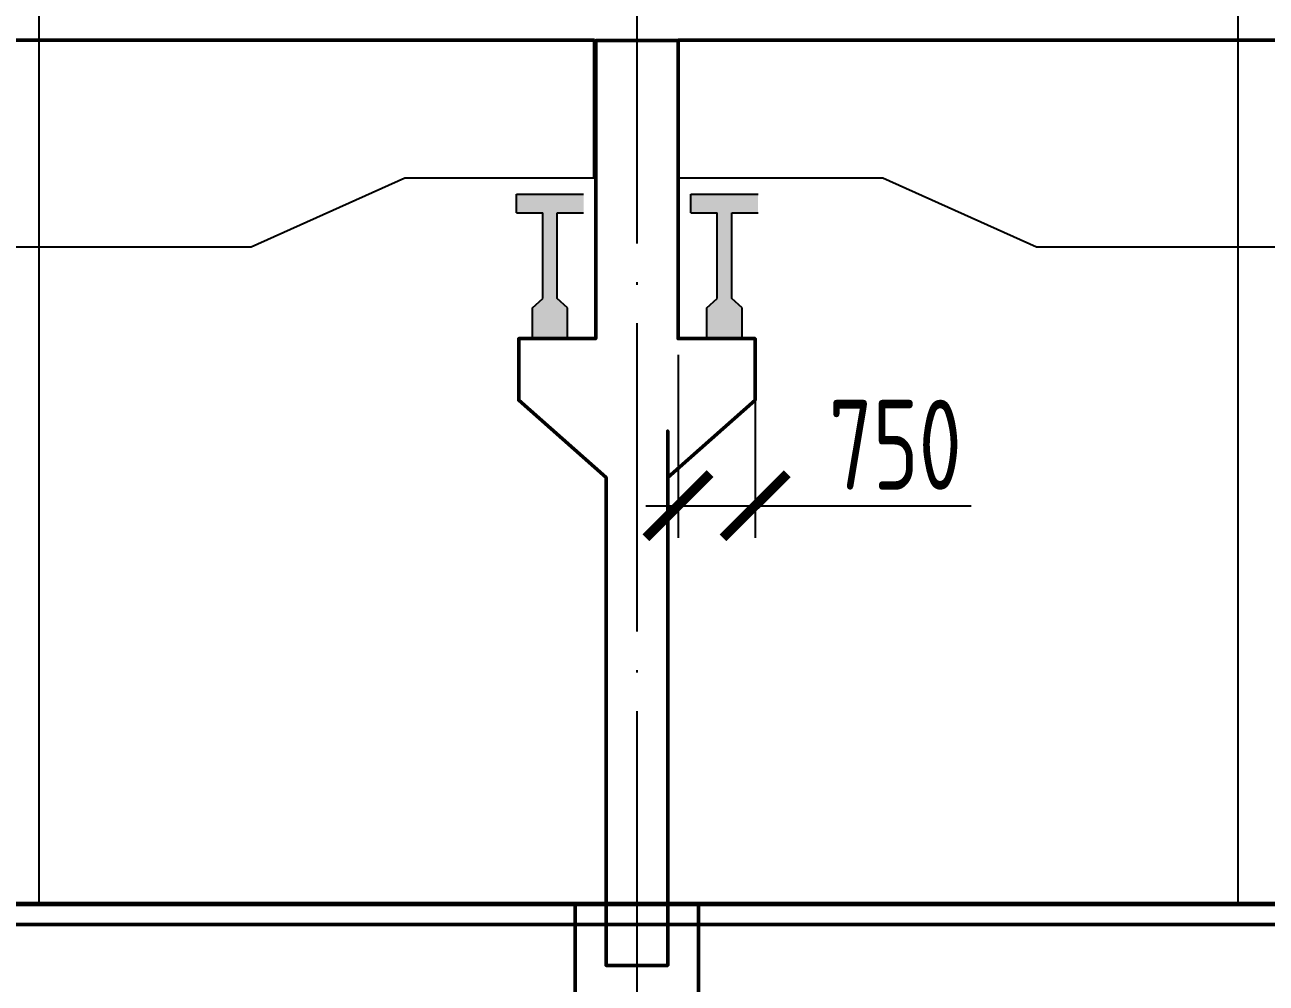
# Model space of a CAD drawing. Header units: millimetres. Extents: x -258526 to -95372, y 16759 to 83244.
# Drawn here: x -127650.04 to -127601.74, y 41774.53 to 41811.84 of the extents above; entities that cross this region are included whole.
import ezdxf

# ---------------------------------------------------------------- set-up
doc = ezdxf.new("R2010")
doc.units = ezdxf.units.MM
doc.header["$LTSCALE"] = 0.5
doc.linetypes.add('ACAD_ISO04W100', pattern=[30, 24, -3, 0, -3])
doc.layers.add('ТОЛСТЫЕ', color=1, linetype='Continuous', lineweight=50)
doc.layers.add('ТОНКИЕе', color=7, linetype='Continuous', lineweight=25)
doc.layers.add('тонкие', color=7, linetype='Continuous')
doc.styles.add('Наклонный', font='isocpeur.ttf', dxfattribs={"width": 0.7, "height": 3.5})
doc.dimstyles.new('СТРОИТЕЛЬНЫЙ', dxfattribs={"dimtxt": 3.5, "dimasz": 2.5, "dimexe": 1.25, "dimexo": 0.625, "dimtad": 1, "dimdec": 0, "dimlfac": 500, "dimdsep": 46, "dimtxsty": 'Наклонный', "dimblk1": 'ARCHTICK', "dimblk2": 'ARCHTICK', "dimsah": 1, "dimcen": 0, "dimdle": 1.25, "dimadec": 0, "dimazin": 0, "dimtfac": 0.75, "dimtdec": 0, "dimtmove": 0, "dimatfit": 3, "dimldrblk": 'ARCHTICK', "dimfxl": 1, "dimtolj": 1, "dimtzin": 0, "dimarcsym": 0})

# ---------------------------------------------------------------- blocks, each defined once
blk = doc.blocks.new('_ArchTick')
at = {"color": 0, "linetype": 'ByBlock', "const_width": 0.15}
blk.add_lwpolyline([(-0.5, -0.5), (0.5, 0.5)], dxfattribs=at)
blk = doc.blocks.new('*D634')
at = {"layer": 'Defpoints', "color": 0, "transparency": 16777216}
for p in [(-127626.228, 41781.235), (-127722.228, 41751.509), (-127626.228, 41751.524)]:
    blk.add_point(p, dxfattribs=at)
at = {"layer": 'ТОНКИЕе', "color": 0, "lineweight": -2, "transparency": 16777216}
for p, q in [((-127626.228, 41780.61), (-127626.228, 41750.274)), ((-127722.228, 41752.134), (-127722.228, 41752.774)), ((-127723.478, 41751.524), (-127624.978, 41751.524))]:
    blk.add_line(p, q, dxfattribs=at)
at = {"layer": 'ТОНКИЕе', "color": 0, "lineweight": -2, "transparency": 16777216, "xscale": 2.5, "yscale": 2.5, "zscale": 2.5, "rotation": 180}
blk.add_blockref('_ArchTick', (-127722.228, 41751.524), dxfattribs=at)
at = {"layer": 'ТОНКИЕе', "color": 0, "lineweight": -2, "transparency": 16777216, "xscale": 2.5, "yscale": 2.5, "zscale": 2.5}
blk.add_blockref('_ArchTick', (-127626.228, 41751.524), dxfattribs=at)
at = {"layer": 'ТОНКИЕе', "color": 0, "transparency": 16777216, "insert": (-127674.228, 41753.899), "char_height": 3.5, "attachment_point": 5, "style": 'Наклонный'}
blk.add_mtext('\\A1;24000', dxfattribs=at)
blk = doc.blocks.new('*D635')
at = {"layer": 'Defpoints', "color": 0, "transparency": 16777216}
for p in [(-127626.228, 41781.235), (-127530.228, 41781.235), (-127530.228, 41751.524)]:
    blk.add_point(p, dxfattribs=at)
at = {"layer": 'ТОНКИЕе', "color": 0, "lineweight": -2, "transparency": 16777216}
for p, q in [((-127626.228, 41780.61), (-127626.228, 41750.274)), ((-127530.228, 41780.61), (-127530.228, 41750.274)), ((-127627.478, 41751.524), (-127528.978, 41751.524))]:
    blk.add_line(p, q, dxfattribs=at)
at = {"layer": 'ТОНКИЕе', "color": 0, "lineweight": -2, "transparency": 16777216, "xscale": 2.5, "yscale": 2.5, "zscale": 2.5, "rotation": 180}
blk.add_blockref('_ArchTick', (-127626.228, 41751.524), dxfattribs=at)
at = {"layer": 'ТОНКИЕе', "color": 0, "lineweight": -2, "transparency": 16777216, "xscale": 2.5, "yscale": 2.5, "zscale": 2.5}
blk.add_blockref('_ArchTick', (-127530.228, 41751.524), dxfattribs=at)
at = {"layer": 'ТОНКИЕе', "color": 0, "transparency": 16777216, "insert": (-127578.228, 41753.899), "char_height": 3.5, "attachment_point": 5, "style": 'Наклонный'}
blk.add_mtext('\\A1;24000', dxfattribs=at)
blk = doc.blocks.new('*D636')
at = {"layer": 'Defpoints', "color": 0, "transparency": 16777216}
for p in [(-127530.228, 41777.622), (-127818.228, 41743.446), (-127530.228, 41742.491)]:
    blk.add_point(p, dxfattribs=at)
at = {"layer": 'ТОНКИЕе', "color": 0, "lineweight": -2, "transparency": 16777216}
for p, q in [((-127530.228, 41776.997), (-127530.228, 41741.241)), ((-127819.478, 41742.491), (-127528.978, 41742.491)), ((-127818.228, 41742.821), (-127818.228, 41741.241))]:
    blk.add_line(p, q, dxfattribs=at)
at = {"layer": 'ТОНКИЕе', "color": 0, "lineweight": -2, "transparency": 16777216, "xscale": 2.5, "yscale": 2.5, "zscale": 2.5, "rotation": 180}
blk.add_blockref('_ArchTick', (-127818.228, 41742.491), dxfattribs=at)
at = {"layer": 'ТОНКИЕе', "color": 0, "lineweight": -2, "transparency": 16777216, "xscale": 2.5, "yscale": 2.5, "zscale": 2.5}
blk.add_blockref('_ArchTick', (-127530.228, 41742.491), dxfattribs=at)
at = {"layer": 'ТОНКИЕе', "color": 0, "transparency": 16777216, "insert": (-127674.228, 41744.866), "char_height": 3.5, "attachment_point": 5, "style": 'Наклонный'}
blk.add_mtext('\\A1;72000', dxfattribs=at)
blk = doc.blocks.new('*D668')
at = {"layer": 'Defpoints', "color": 0, "transparency": 16777216}
for p in [(-127624.628, 41799.622), (-127621.628, 41799.622), (-127621.628, 41793.117)]:
    blk.add_point(p, dxfattribs=at)
at = {"layer": 'ТОНКИЕе', "color": 0, "lineweight": -2, "transparency": 16777216}
for p, q in [((-127624.628, 41798.997), (-127624.628, 41791.867)), ((-127621.628, 41798.997), (-127621.628, 41791.867)), ((-127625.878, 41793.117), (-127621.628, 41793.117)), ((-127621.628, 41793.117), (-127613.223, 41793.117))]:
    blk.add_line(p, q, dxfattribs=at)
at = {"layer": 'ТОНКИЕе', "color": 0, "lineweight": -2, "transparency": 16777216, "xscale": 2.5, "yscale": 2.5, "zscale": 2.5, "rotation": 180}
blk.add_blockref('_ArchTick', (-127624.628, 41793.117), dxfattribs=at)
at = {"layer": 'ТОНКИЕе', "color": 0, "lineweight": -2, "transparency": 16777216, "xscale": 2.5, "yscale": 2.5, "zscale": 2.5}
blk.add_blockref('_ArchTick', (-127621.628, 41793.117), dxfattribs=at)
at = {"layer": 'ТОНКИЕе', "color": 0, "transparency": 16777216, "insert": (-127616.176, 41795.492), "char_height": 3.5, "attachment_point": 5, "style": 'Наклонный'}
blk.add_mtext('\\A1;750', dxfattribs=at)

msp = doc.modelspace()

# ---------------------------------------------------------------- hatches: boundary and pattern name
at = {"layer": 'тонкие', "linetype": 'Continuous'}
for points in [[(-127630.2925, 41799.6216), (-127628.9268, 41799.6216), (-127628.9268, 41800.8266), (-127629.3285, 41801.1882), (-127629.3285, 41804.5221), (-127628.3042, 41804.5221), (-127628.3042, 41805.2452), (-127630.9152, 41805.2452), (-127630.9152, 41804.5221), (-127629.8909, 41804.5221), (-127629.8909, 41801.1882), (-127630.2925, 41800.8266)], [(-127623.5034, 41799.6216), (-127622.1376, 41799.6216), (-127622.1376, 41800.8266), (-127622.5393, 41801.1882), (-127622.5393, 41804.5221), (-127621.515, 41804.5221), (-127621.515, 41805.2452), (-127624.126, 41805.2452), (-127624.126, 41804.5221), (-127623.1017, 41804.5221), (-127623.1017, 41801.1882), (-127623.5034, 41800.8266)]]:
    msp.add_hatch(color=7, dxfattribs=at).paths.add_polyline_path(points, flags=0)

# ---------------------------------------------------------------- linework, layer by layer
at = {"layer": 'ТОЛСТЫЕ', "color": 0}
for points in [[(-127818.2281, 41777.6216), (-127542.2281, 41777.6216), (-127530.2281, 41777.6216), (-127530.2281, 41830.4216)], [(-127626.2281, 41811.2216), (-127627.8281, 41811.2216), (-127627.8281, 41799.6216), (-127630.8281, 41799.6216), (-127630.8281, 41797.2216)], [(-127626.2281, 41811.2216), (-127624.6281, 41811.2216), (-127624.6281, 41799.6216), (-127621.6281, 41799.6216), (-127621.6281, 41797.2216)], [(-127627.4281, 41794.2216), (-127627.4281, 41794.2216), (-127627.4281, 41794.2216), (-127627.4281, 41794.2216), (-127630.8281, 41797.2216), (-127627.4281, 41794.2216), (-127627.4281, 41777.6216)], [(-127625.0281, 41794.2216), (-127625.0281, 41794.2216), (-127625.0281, 41794.2216), (-127625.0281, 41794.2216), (-127621.6281, 41797.2216), (-127625.0281, 41794.2216), (-127625.0281, 41777.6216)], [(-127625.0281, 41796.0216), (-127625.0281, 41796.0216), (-127625.0281, 41796.0216), (-127625.0281, 41796.0216), (-127625.0281, 41777.6216), (-127625.0281, 41775.2216), (-127627.4281, 41775.2216)], [(-127818.2281, 41777.6216), (-127818.2281, 41776.8216), (-127530.2281, 41776.8216)], [(-127628.6281, 41777.6216), (-127628.6281, 41772.8216)], [(-127627.4281, 41777.6216), (-127627.4281, 41775.2216), (-127625.0281, 41775.2216), (-127625.0281, 41777.6216)], [(-127625.0281, 41777.6216), (-127623.8281, 41777.6216), (-127623.8281, 41772.8216)]]:
    msp.add_lwpolyline(points, dxfattribs=at)
at = {"layer": 'ТОЛСТЫЕ', "color": 7, "linetype": 'Continuous'}
for points in [[(-127627.8806, 41811.2344), (-127720.4881, 41811.2344)], [(-127627.8806, 41805.8786), (-127627.8806, 41811.2344)], [(-127532.0138, 41811.2344), (-127624.6213, 41811.2344)], [(-127624.6213, 41811.2344), (-127624.6213, 41805.8786)]]:
    msp.add_lwpolyline(points, dxfattribs=at)
at = {"layer": 'тонкие', "color": 7, "linetype": 'Continuous'}
for points in [[(-127641.2359, 41803.2007), (-127635.2621, 41805.8786)], [(-127635.2621, 41805.8786), (-127627.8806, 41805.8786)], [(-127624.6213, 41805.8786), (-127616.6563, 41805.8786)], [(-127616.6563, 41805.8786), (-127610.6825, 41803.2007)], [(-127630.9152, 41805.2452), (-127628.3042, 41805.2452)], [(-127630.9152, 41804.5221), (-127630.9152, 41805.2452)], [(-127624.126, 41805.2452), (-127621.515, 41805.2452)], [(-127624.126, 41804.5221), (-127624.126, 41805.2452)], [(-127630.9152, 41804.5221), (-127629.8909, 41804.5221)], [(-127629.8909, 41801.1882), (-127629.8909, 41804.5221)], [(-127629.3285, 41801.1882), (-127629.3285, 41804.5221)], [(-127629.3285, 41804.5221), (-127628.3042, 41804.5221)], [(-127624.126, 41804.5221), (-127623.1017, 41804.5221)], [(-127623.1017, 41801.1882), (-127623.1017, 41804.5221)], [(-127622.5393, 41801.1882), (-127622.5393, 41804.5221)], [(-127622.5393, 41804.5221), (-127621.515, 41804.5221)], [(-127706.5493, 41803.2007), (-127641.2359, 41803.2007)], [(-127610.6825, 41803.2007), (-127545.3692, 41803.2007)], [(-127630.2925, 41800.8266), (-127629.8909, 41801.1882)], [(-127628.9268, 41800.8266), (-127629.3285, 41801.1882)], [(-127623.5034, 41800.8266), (-127623.1017, 41801.1882)], [(-127622.1376, 41800.8266), (-127622.5393, 41801.1882)], [(-127630.2925, 41799.6216), (-127630.2925, 41800.8266)], [(-127628.9268, 41799.6216), (-127628.9268, 41800.8266)], [(-127623.5034, 41799.6216), (-127623.5034, 41800.8266)], [(-127622.1376, 41799.6216), (-127622.1376, 41800.8266)]]:
    msp.add_lwpolyline(points, dxfattribs=at)
at = {"layer": 'ТОНКИЕе', "color": 0, "linetype": 'ACAD_ISO04W100'}
msp.add_lwpolyline([(-127626.2281, 41830.4216), (-127626.2281, 41777.6216)], dxfattribs=at)
at = {"layer": 'ТОНКИЕе', "color": 0}
for points in [[(-127649.4948, 41826.4636), (-127649.4948, 41777.6216)], [(-127602.2281, 41777.6216), (-127602.8281, 41777.6216), (-127602.8281, 41824.49)], [(-127626.2281, 41777.6216), (-127626.2281, 41732.5311)]]:
    msp.add_lwpolyline(points, dxfattribs=at)
at = {"layer": 'ТОНКИЕе', "color": 0, "lineweight": 60}
msp.add_lwpolyline([(-127830.2281, 41777.6216), (-127829.4913, 41777.6216), (-127518.6984, 41777.6216)], dxfattribs=at)

# ---------------------------------------------------------------- dimensions: what is measured, and where the dimension line sits
at = {"layer": 'ТОНКИЕе', "color": 0}
for base, p1, p2, text, picture, middle in [((-127621.6281, 41793.1167), (-127624.6281, 41799.6216), (-127621.6281, 41799.6216), '750', '*D668', (-127616.1756, 41795.4917)), ((-127626.2281, 41751.524), (-127722.2281, 41751.5089), (-127626.2281, 41781.2346), '24000', '*D634', (-127674.2281, 41753.899)), ((-127530.2281, 41751.524), (-127626.2281, 41781.2346), (-127530.2281, 41781.2346), '24000', '*D635', (-127578.2281, 41753.899)), ((-127530.2281, 41742.4908), (-127818.2281, 41743.4462), (-127530.2281, 41777.6216), '72000', '*D636', (-127674.2281, 41744.8658))]:
    dim = msp.add_linear_dim(base=base, p1=p1, p2=p2, text=text, dimstyle='СТРОИТЕЛЬНЫЙ', dxfattribs=at)
    dim.commit()
    dim.dimension.update_dxf_attribs({"geometry": picture, "text_midpoint": middle})

doc.saveas('drawing.dxf')
